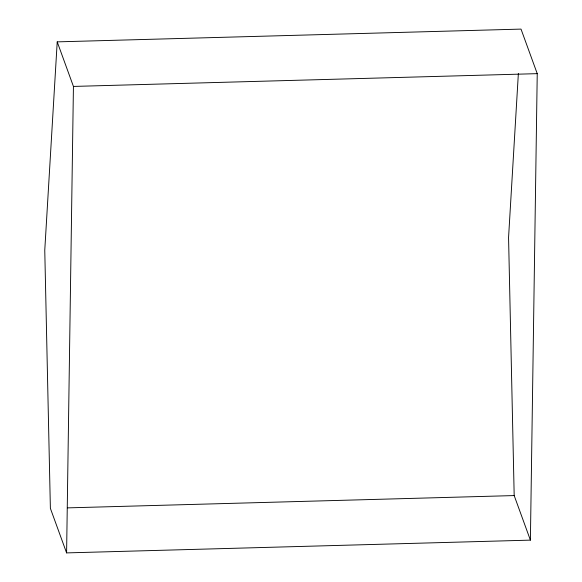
<?xml version="1.0" encoding="UTF-8"?>
<svg xmlns="http://www.w3.org/2000/svg" width="582" height="582" viewBox="0 0 582 582"><rect width="100%" height="100%" fill="white"/><g stroke="black" fill="none" stroke-linecap="round" stroke-linejoin="round"><path stroke-width="0.87" d="M66.595 552.9L73.434 86.427L57.218 41.868L521.021 29.1L537.237 73.652L530.398 540.132L66.595 552.9L50.379 508.348L44.763 250.275L57.218 41.868M518.366 73.499L508.566 237.507L514.182 495.573L530.398 540.132M73.434 86.427L537.237 73.652M67.556 507.875L514.182 495.573"/></g></svg>
